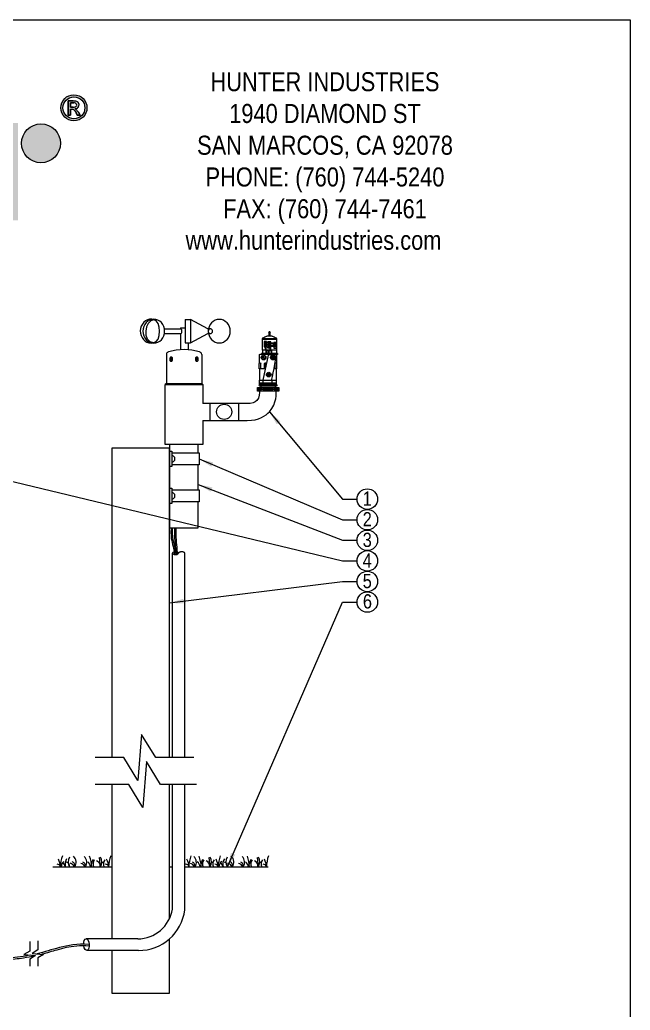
# Model space of a CAD drawing. Extents: x 0 to 216, y -4 to 280.
# Drawn here: x 114.1 to 216, y 114.7 to 280 of the extents above; entities that cross this region are included whole.
import ezdxf

# ---------------------------------------------------------------- set-up
doc = ezdxf.new("R2010")
doc.units = 0
doc.header["$LTSCALE"] = 10
doc.header["$MEASUREMENT"] = 0
doc.layers.get('0').update_dxf_attribs({"linetype": 'CONTINUOUS'})
for name, color, linetype in [('901-LOGO$0$CADdetails-2-FINELIGHT', 2, 'CONTINUOUS'), ('901-LOGO$0$CADdetails-7-FRAME', 7, 'CONTINUOUS'), ('CADdetails-1-FINE', 1, 'CONTINUOUS'), ('CADdetails-11-VERYFINE', 11, 'CONTINUOUS'), ('CADdetails-7-VERYFINE', 7, 'CONTINUOUS'), ('CADdetails-9-EXTRAFINE', 9, 'CONTINUOUS')]:
    doc.layers.add(name, color=color, linetype=linetype)
doc.styles.add('901-LOGO$0$CADdetails-SUBHEADING', font='ARIALN.TTF', dxfattribs={"height": 3.18})
doc.styles.add('CADdetails-DIMENSIONS', font='ARIALN.TTF', dxfattribs={"height": 2.38})
doc.dimstyles.new('CADdetails-LEADER', dxfattribs={"dimtxt": 2.38, "dimasz": 2.38, "dimexe": 0.5, "dimexo": 1.5, "dimgap": 1, "dimtad": 0, "dimzin": 0, "dimdsep": 46, "dimtxsty": 'CADdetails-DIMENSIONS', "dimcen": 1, "dimclrd": 256, "dimclre": 256, "dimclrt": 256, "dimadec": 0, "dimazin": 0, "dimtfac": 1, "dimtdec": 4, "dimtofl": 0, "dimtmove": 0, "dimatfit": 3, "dimfxl": 1, "dimtolj": 1, "dimtzin": 0, "dimarcsym": 0})

# ---------------------------------------------------------------- blocks, each defined once
blk = doc.blocks.new('901-LOGO')
at = {"layer": '901-LOGO$0$CADdetails-2-FINELIGHT'}
h = blk.add_hatch(color=256, dxfattribs=at)
h.set_gradient(color2=(0, 0, 0), tint=1)
h.paths.add_polyline_path([(34.56, 257.69), (36.49, 257.69), (36.49, 246.55), (45.29, 246.55), (45.29, 269.23), (36.49, 269.23), (36.49, 259.98), (34.56, 259.98), (34.56, 269.23), (25.76, 269.23), (25.76, 246.55), (34.56, 246.55)])
h.paths.add_polyline_path([(46.81, 251.11, 0.398056), (51.73, 246.55), (53.92, 246.55), (53.92, 262.8), (46.81, 262.8)])
h.paths.add_polyline_path([(55.41, 246.55), (57.69, 246.55, 0.392487), (62.51, 251.11), (62.51, 262.8), (55.41, 262.8)])
h.paths.add_polyline_path([(63.86, 246.55), (71, 246.55), (71, 262.8), (63.86, 262.8)])
h.paths.add_polyline_path([(79.62, 257.8, 0.414214), (74.62, 262.8), (72.45, 262.8), (72.45, 246.55), (79.62, 246.55)])
h.paths.add_polyline_path([(88.06, 260.9), (90.88, 260.9), (90.88, 262.61), (88.06, 262.61), (88.06, 269.23), (78.77, 260.9), (81.24, 260.9), (81.24, 246.55), (88.06, 246.55)])
h.paths.add_polyline_path([(97.03, 263.02, 0.940231), (96.95, 246.37, 0.221594), (105.64, 249.75), (105.64, 251.77, -0.219532), (97.03, 248.39)])
h.paths.add_polyline_path([(98.17, 254.59), (105.69, 254.59, 0.458882), (98.17, 263.02)])
h.paths.add_polyline_path([(113.76, 262.8), (106.69, 262.8), (106.69, 246.55), (113.76, 246.55)])
h.paths.add_polyline_path([(114.36, 259.39, 1), (120.87, 259.39, 1)])
h = blk.add_hatch(color=256, dxfattribs=at)
h.paths.add_polyline_path([(125.31, 265.31, 1), (120.94, 265.31, 1)])
h.paths.add_polyline_path([(124.95, 265.31, 1), (121.3, 265.31, 1)], flags=16)
edge = h.paths.add_edge_path(flags=0)
edge.add_line((124.14, 264.1), (123.68, 264.1))
edge.add_line((123.68, 264.1), (123.47, 264.47))
edge.add_spline(control_points=[(123.47, 264.47), (123.41, 264.58), (123.29, 264.77), (123.1, 265.05), (122.81, 265.11), (122.63, 265.1), (122.55, 265.1)], knot_values=[0, 0, 0, 0, 0.380634, 0.680837, 0.965109, 1.216322, 1.216322, 1.216322, 1.216322], degree=3, periodic=0)
edge.add_line((122.55, 265.1), (122.55, 264.1))
edge.add_line((122.55, 264.1), (122.17, 264.1))
edge.add_line((122.17, 264.1), (122.17, 266.45))
edge.add_line((122.17, 266.45), (122.98, 266.45))
edge.add_spline(control_points=[(122.98, 266.45), (123.1, 266.45), (123.3, 266.44), (123.59, 266.4), (123.78, 266.28), (123.91, 266.1), (123.98, 265.96), (123.98, 265.74), (123.94, 265.55), (123.79, 265.33), (123.58, 265.19), (123.39, 265.16), (123.31, 265.15)], knot_values=[0, 0, 0, 0, 0.352256, 0.601671, 0.892482, 0.974691, 1.274853, 1.339451, 1.634247, 1.835716, 2.120531, 2.378482, 2.378482, 2.378482, 2.378482], degree=3, periodic=0)
edge.add_spline(control_points=[(123.31, 265.15), (123.38, 265.11), (123.53, 265.04), (123.69, 264.81), (123.8, 264.65), (123.86, 264.56)], knot_values=[0, 0, 0, 0, 0.235339, 0.490115, 0.817184, 0.817184, 0.817184, 0.817184], degree=3, periodic=0)
edge.add_line((123.86, 264.56), (124.14, 264.1))
edge = h.paths.add_edge_path(flags=0)
edge.add_spline(control_points=[(123.09, 266.13), (123.19, 266.13), (123.34, 266.12), (123.53, 265.98), (123.62, 265.75), (123.51, 265.53), (123.28, 265.43), (123.12, 265.42), (123.01, 265.42)], knot_values=[0, 0, 0, 0, 0.269299, 0.469228, 0.666958, 0.953064, 1.081459, 1.421803, 1.421803, 1.421803, 1.421803], degree=3, periodic=0)
edge.add_line((123.01, 265.42), (122.55, 265.42))
edge.add_line((122.55, 265.42), (122.55, 266.13))
edge.add_line((122.55, 266.13), (122.98, 266.13))
edge.add_line((122.98, 266.13), (123.09, 266.13))
at = {"layer": '901-LOGO$0$CADdetails-2-FINELIGHT', "flags": 128}
for points in [[(122.98, 266.45), (122.17, 266.45), (122.98, 266.45)], [(122.17, 266.45), (122.17, 264.1), (122.17, 266.45)], [(122.55, 265.42), (122.55, 266.13), (122.55, 265.42), (122.55, 265.42)], [(122.55, 266.13), (122.98, 266.13), (122.55, 266.13)], [(123.01, 265.42), (122.55, 265.42), (123.01, 265.42)], [(122.55, 264.1), (122.55, 265.1), (122.55, 264.1)], [(122.98, 266.13), (123.09, 266.13), (122.98, 266.13)], [(124.14, 264.1), (123.86, 264.56), (124.14, 264.1)], [(122.17, 264.1), (122.55, 264.1), (122.17, 264.1)], [(123.47, 264.47), (123.68, 264.1), (123.47, 264.47)], [(123.68, 264.1), (124.14, 264.1), (123.68, 264.1)]]:
    blk.add_lwpolyline(points, dxfattribs=at)
at = {"layer": '901-LOGO$0$CADdetails-2-FINELIGHT'}
for centre, radius in [((123.12, 265.31), 2.18), ((123.12, 265.31), 1.83), ((117.62, 259.39), 3.25)]:
    blk.add_circle(centre, radius, dxfattribs=at)
for points in [[(123.31, 265.15), (123.56, 265.2), (123.8, 265.36), (123.91, 265.53), (123.98, 265.82), (123.98, 265.88), (123.87, 266.16), (123.82, 266.23), (123.58, 266.38), (123.33, 266.43), (122.98, 266.45)], [(122.55, 265.1), (122.8, 265.1), (123.07, 265.02), (123.27, 264.79), (123.47, 264.47)], [(123.01, 265.42), (123.35, 265.46), (123.46, 265.52), (123.58, 265.78), (123.52, 265.97), (123.36, 266.09), (123.09, 266.13)], [(123.86, 264.56), (123.68, 264.83), (123.51, 265.02), (123.31, 265.15)]]:
    blk.add_spline(points, degree=3, dxfattribs=at)
at = {"layer": '901-LOGO$0$CADdetails-7-FRAME'}
blk.add_lwpolyline([(0, 280), (216, 280), (216, 0), (0, 0)], close=True, dxfattribs=at)
at = {"layer": '901-LOGO$0$CADdetails-2-FINELIGHT', "style": '901-LOGO$0$CADdetails-SUBHEADING'}
blk.add_text('www.hunterindustries.com', height=3.18, dxfattribs=at).set_placement((141.77, 241.62))
at = {"layer": '901-LOGO$0$CADdetails-2-FINELIGHT', "insert": (165.04, 271.26), "char_height": 3.18, "width": 57.1297, "attachment_point": 2, "style": '901-LOGO$0$CADdetails-SUBHEADING'}
blk.add_mtext('HUNTER INDUSTRIES\\P1940 DIAMOND ST\\PSAN MARCOS, CA 92078\\PPHONE: (760) 744-5240\\PFAX: (760) 744-7461 ', dxfattribs=at)

msp = doc.modelspace()

# ---------------------------------------------------------------- linework, layer by layer
at = {"layer": 'CADdetails-1-FINE'}
for p, q in [((140.18, 224.88), (138.9, 224.58)), ((141.5, 224.98), (140.18, 224.88)), ((142.81, 224.88), (141.5, 224.98)), ((144.1, 224.58), (142.81, 224.88)), ((138.56, 224.22), (138.55, 224.11)), ((138.55, 224.11), (138.55, 219.28)), ((138.59, 224.31), (138.56, 224.22)), ((138.64, 224.4), (138.59, 224.31)), ((138.72, 224.48), (138.64, 224.4)), ((138.8, 224.54), (138.72, 224.48)), ((138.9, 224.58), (138.8, 224.54)), ((144.19, 224.54), (144.1, 224.58)), ((144.28, 224.48), (144.19, 224.54)), ((144.35, 224.4), (144.28, 224.48)), ((144.41, 224.31), (144.35, 224.4)), ((144.44, 224.22), (144.41, 224.31)), ((144.45, 224.11), (144.44, 224.22)), ((144.45, 224.11), (144.45, 219.28)), ((138.55, 219.28), (138.37, 219.12)), ((138.37, 219.12), (144.65, 219.12)), ((138.37, 209.09), (138.37, 219.12)), ((138.55, 219.28), (144.45, 219.28)), ((144.45, 219.28), (144.65, 219.12)), ((152.04, 215.93), (144.63, 215.93)), ((144.65, 213.12), (144.65, 209.09)), ((144.65, 213.12), (152.04, 213.12)), ((129.44, 208.49), (129.44, 156.85)), ((139.06, 208.49), (129.44, 208.49)), ((144.65, 209.09), (138.37, 209.09)), ((139.06, 156.85), (139.06, 208.49)), ((129.44, 152.36), (129.44, 126.6)), ((139.06, 129.94), (139.06, 152.36)), ((119.62, 138.61), (129.44, 138.61)), ((139.06, 138.61), (139.56, 138.61)), ((141.64, 138.61), (155.55, 138.61)), ((139.06, 117.53), (139.06, 126.6)), ((129.44, 124.66), (129.44, 117.53)), ((129.44, 117.53), (139.06, 117.53))]:
    msp.add_line(p, q, dxfattribs=at)
for points in [[(144.65, 219.12), (144.65, 219.12), (144.62, 215.93), (144.63, 215.93)], [(154.11, 218.02), (154.11, 217.9), (154.13, 216.92), (153.68, 216.44)], [(153.68, 216.44), (153.35, 216.1), (152.8, 215.93), (152.04, 215.93)], [(152.04, 213.12), (154.02, 213.12), (155.15, 213.91), (155.75, 214.57)]]:
    msp.add_open_spline(points, degree=3, dxfattribs=at)
msp.add_open_spline([(155.75, 214.57), (157.04, 215.97), (156.91, 217.81), (156.9, 218.01), (156.9, 218.01), (156.9, 218.02), (156.9, 218.02)], degree=3, knots=[0, 0, 0, 0, 1, 1, 1, 1.016701, 1.016701, 1.016701, 1.016701], dxfattribs=at)
at = {"layer": 'CADdetails-11-VERYFINE'}
for p, q in [((135.41, 229.93), (135.08, 229.76)), ((135.76, 230.02), (135.41, 229.93)), ((135.77, 229.89), (135.46, 229.7)), ((136.12, 230.04), (135.76, 230.02)), ((136.11, 230), (135.77, 229.89)), ((136.46, 230.04), (136.11, 230)), ((136.12, 230.04), (136.44, 230.04)), ((136.81, 230), (136.46, 230.04)), ((137.15, 229.89), (136.81, 230)), ((137.46, 229.7), (137.15, 229.89)), ((141.67, 230), (142.58, 230)), ((141.67, 230), (141.67, 226.06)), ((145.48, 228.4), (142.58, 230)), ((142.58, 230), (142.58, 226.06)), ((146.68, 229.84), (146.36, 229.66)), ((147.02, 229.95), (146.68, 229.84)), ((147.38, 229.99), (147.02, 229.95)), ((147.74, 229.95), (147.38, 229.99)), ((148.08, 229.84), (147.74, 229.95)), ((148.4, 229.66), (148.08, 229.84)), ((134.25, 228.49), (134.2, 228.09)), ((134.37, 228.87), (134.25, 228.49)), ((134.55, 229.22), (134.37, 228.87)), ((134.79, 229.52), (134.55, 229.22)), ((134.69, 228.42), (134.65, 228.03)), ((134.79, 228.8), (134.69, 228.42)), ((135.08, 229.76), (134.79, 229.52)), ((134.96, 229.15), (134.79, 228.8)), ((135.18, 229.45), (134.96, 229.15)), ((135.46, 229.7), (135.18, 229.45)), ((137.74, 229.45), (137.46, 229.7)), ((137.96, 229.15), (137.74, 229.45)), ((138.13, 228.8), (137.96, 229.15)), ((138.23, 228.42), (138.13, 228.8)), ((138.23, 228.42), (141, 228.42)), ((138.27, 228.03), (138.23, 228.42)), ((141.06, 228.33), (141, 228.42)), ((141.11, 228.24), (141.06, 228.33)), ((141.14, 228.13), (141.11, 228.24)), ((141.15, 228.03), (141.14, 228.13)), ((145.58, 228.41), (145.55, 228.03)), ((145.69, 228.78), (145.58, 228.41)), ((145.86, 229.12), (145.69, 228.78)), ((146.09, 229.41), (145.86, 229.12)), ((146.36, 229.66), (146.09, 229.41)), ((148.68, 229.41), (148.4, 229.66)), ((148.91, 229.12), (148.68, 229.41)), ((149.08, 228.78), (148.91, 229.12)), ((149.18, 228.41), (149.08, 228.78)), ((149.22, 228.03), (149.18, 228.41)), ((134.2, 228.09), (134.23, 227.69)), ((134.23, 227.69), (134.32, 227.3)), ((134.32, 227.3), (134.49, 226.95)), ((134.49, 226.95), (134.71, 226.63)), ((134.65, 228.03), (134.69, 227.64)), ((134.69, 227.64), (134.79, 227.26)), ((134.71, 226.63), (134.99, 226.37)), ((134.79, 227.26), (134.96, 226.92)), ((134.96, 226.92), (135.18, 226.61)), ((135.18, 226.61), (135.46, 226.36)), ((137.46, 226.36), (137.74, 226.61)), ((137.74, 226.61), (137.96, 226.92)), ((137.96, 226.92), (138.13, 227.26)), ((138.13, 227.26), (138.23, 227.64)), ((138.23, 227.64), (138.27, 228.03)), ((138.23, 227.63), (141.02, 227.63)), ((141.02, 227.63), (141.07, 227.72)), ((141.07, 227.72), (141.12, 227.82)), ((141.12, 227.82), (141.14, 227.92)), ((141.14, 227.92), (141.15, 228.03)), ((142.58, 226.06), (145.48, 227.66)), ((145.55, 228.03), (145.58, 227.65)), ((145.58, 227.65), (145.69, 227.28)), ((145.69, 227.28), (145.86, 226.94)), ((145.86, 226.94), (146.09, 226.64)), ((146.09, 226.64), (146.36, 226.4)), ((148.4, 226.4), (148.68, 226.64)), ((148.68, 226.64), (148.91, 226.94)), ((148.91, 226.94), (149.08, 227.28)), ((149.08, 227.28), (149.18, 227.65)), ((149.18, 227.65), (149.22, 228.03)), ((154.58, 224.85), (154.58, 226.75)), ((156.21, 227.19), (155.35, 227.19)), ((156.98, 224.85), (156.98, 226.75)), ((134.99, 226.37), (135.31, 226.18)), ((135.31, 226.18), (135.65, 226.06)), ((135.46, 226.36), (135.77, 226.17)), ((135.65, 226.06), (136.01, 226.02)), ((135.77, 226.17), (136.11, 226.06)), ((136.49, 226.02), (136.01, 226.02)), ((136.11, 226.06), (136.46, 226.02)), ((136.46, 226.02), (136.81, 226.06)), ((136.81, 226.06), (137.15, 226.17)), ((137.15, 226.17), (137.46, 226.36)), ((141.67, 226.06), (142.58, 226.06)), ((146.36, 226.4), (146.68, 226.22)), ((146.68, 226.22), (147.02, 226.11)), ((147.02, 226.11), (147.38, 226.07)), ((147.38, 226.07), (147.74, 226.11)), ((147.74, 226.11), (148.08, 226.22)), ((148.08, 226.22), (148.4, 226.4)), ((156.98, 224.85), (154.58, 224.85)), ((154.1, 222.71), (154.1, 224.05)), ((154.21, 224.17), (156.85, 224.17)), ((156.95, 224.05), (156.95, 222.72)), ((154.07, 221.76), (154.07, 222.66)), ((155.13, 221.76), (154.07, 221.76)), ((154.14, 219.84), (154.14, 221.76)), ((156.98, 221.75), (156.47, 221.75)), ((156.87, 221.75), (156.87, 219.84)), ((156.98, 221.75), (156.98, 222.66)), ((153.78, 218.02), (153.78, 218.64)), ((153.78, 218.64), (157.31, 218.64)), ((154.13, 219.84), (154.76, 219.84)), ((154.13, 219.33), (154.13, 219.84)), ((154.13, 219.14), (154.13, 219.33)), ((154.13, 219.33), (156.89, 219.33)), ((156.88, 219.33), (154.13, 219.33)), ((156.89, 219.14), (154.13, 219.14)), ((154.18, 219.14), (156.89, 219.14)), ((154.8, 218.84), (154.18, 218.84)), ((154.39, 218.64), (154.39, 218.84)), ((154.76, 219.84), (156.88, 219.84)), ((155.82, 218.84), (154.85, 218.84)), ((156.7, 218.84), (155.89, 218.84)), ((156.74, 218.84), (156.74, 218.64)), ((156.89, 218.84), (156.76, 218.84)), ((156.88, 219.84), (156.88, 219.33)), ((156.89, 219.33), (156.89, 219.14)), ((157.31, 218.64), (157.31, 218.02)), ((157.31, 218.02), (153.78, 218.02)), ((145.8, 215.93), (145.8, 213.12)), ((150.59, 215.93), (150.59, 213.12)), ((139.06, 209.09), (139.06, 195.21)), ((143.89, 207.7), (143.89, 209.09)), ((143.88, 201.53), (143.89, 205.71)), ((143.87, 195.21), (143.88, 199.54)), ((139.06, 195.21), (143.87, 195.21)), ((139.57, 156.85), (139.57, 191)), ((141.64, 156.85), (141.64, 190.99)), ((139.56, 131.57), (139.56, 152.36)), ((141.64, 131.44), (141.64, 152.36)), ((133.77, 126.6), (125.17, 126.6)), ((133.92, 124.66), (125.28, 124.66))]:
    msp.add_line(p, q, dxfattribs=at)
for points in [[(139.86, 191.17, 0.051168), (139.72, 191.13, 0.099003), (139.59, 191.05, 0.197093), (139.57, 190.97, 0.197093), (139.59, 190.9, 0.099003), (139.72, 190.82, 0.056412), (139.87, 190.77, 0.043094), (140.08, 190.76, 0.043094), (140.3, 190.77, 0.216711), (140.6, 190.97)], [(140.11, 191.19, 0.004444), (140.08, 191.19, 0.001405), (140.08, 191.19)], [(140.6, 190.97, 0.197093), (140.58, 191.05, 0.099003), (140.45, 191.13, 0.045226), (140.33, 191.17, 0.032841)], [(141.64, 190.98, 0.197093), (141.61, 191.05, 0.099003), (141.49, 191.14, 0.056412), (141.33, 191.18, 0.043094), (141.12, 191.2, 0.043094), (140.91, 191.18, 0.056412), (140.76, 191.13, 0.099003), (140.63, 191.05, 0.197093), (140.6, 190.97, 0.197093)]]:
    msp.add_lwpolyline(points, format="xyb", dxfattribs=at)
msp.add_circle((148.2, 214.56), 1.27, dxfattribs=at)
for centre, radius, end in [((133.77, 132.45), 5.85, 351.3883), ((133.92, 132.45), 7.79, 352.5387)]:
    msp.add_arc(centre, radius, 270, end, dxfattribs=at)
at = {"layer": 'CADdetails-11-VERYFINE', "extrusion": (0, 0, -1)}
for start_param, end_param in [(4.825544, 9.289355), (3.058999, 4.540436)]:
    msp.add_ellipse((125.21, 125.63), major_axis=(-0.072, 0.97), ratio=0.473724, start_param=start_param, end_param=end_param, dxfattribs=at)
at = {"layer": 'CADdetails-11-VERYFINE'}
for points in [[(154.58, 226.75), (154.58, 226.81), (154.61, 226.86), (154.66, 226.9)], [(154.66, 226.9), (154.87, 227.04), (155.1, 227.14), (155.35, 227.19)], [(156.21, 227.19), (156.46, 227.14), (156.69, 227.04), (156.9, 226.9)], [(156.9, 226.9), (156.95, 226.86), (156.98, 226.81), (156.98, 226.75)], [(154.1, 224.05), (154.1, 224.11), (154.15, 224.17), (154.21, 224.17)], [(156.85, 224.17), (156.9, 224.16), (156.95, 224.11), (156.95, 224.05)], [(154.07, 222.66), (154.08, 222.68), (154.09, 222.7), (154.1, 222.71)], [(154.07, 218.99), (154.07, 219.08), (154.1, 219.14), (154.18, 219.14)], [(154.18, 218.84), (154.1, 218.84), (154.07, 218.91), (154.07, 218.99)], [(156.89, 219.14), (156.97, 219.14), (157, 219.08), (157, 218.99)], [(157, 218.99), (157, 218.91), (156.97, 218.84), (156.89, 218.84)]]:
    msp.add_open_spline(points, degree=3, dxfattribs=at)
at = {"layer": 'CADdetails-7-VERYFINE'}
for centre in [(172.11, 200), (172.11, 196.56), (172.11, 193.12), (172.11, 189.69), (172.11, 186.25), (172.11, 182.81)]:
    msp.add_circle(centre, 1.71, dxfattribs=at)
at = {"layer": 'CADdetails-9-EXTRAFINE'}
for p, q in [((140.9, 228.58), (140.9, 228.42)), ((140.9, 228.58), (141.67, 228.58)), ((145.45, 228.42), (145.58, 228.42)), ((145.53, 228.37), (145.48, 228.4)), ((145.57, 228.33), (145.53, 228.37)), ((145.58, 228.16), (145.56, 228.09)), ((145.61, 228.23), (145.58, 228.16)), ((145.65, 228.29), (145.61, 228.23)), ((145.71, 228.34), (145.65, 228.29)), ((145.77, 228.38), (145.71, 228.34)), ((145.83, 228.4), (145.77, 228.38)), ((145.9, 228.41), (145.83, 228.4)), ((145.97, 228.4), (145.9, 228.41)), ((146.04, 228.38), (145.97, 228.4)), ((146.1, 228.34), (146.04, 228.38)), ((146.15, 228.29), (146.1, 228.34)), ((146.2, 228.23), (146.15, 228.29)), ((146.23, 228.16), (146.2, 228.23)), ((146.25, 228.09), (146.23, 228.16)), ((140.9, 227.63), (140.9, 224.97)), ((145.43, 227.63), (145.59, 227.63)), ((145.48, 227.66), (145.53, 227.69)), ((145.53, 227.69), (145.57, 227.73)), ((145.56, 228.09), (145.55, 228.02)), ((145.56, 227.93), (145.58, 227.86)), ((145.58, 227.86), (145.61, 227.79)), ((145.61, 227.79), (145.65, 227.74)), ((145.65, 227.74), (145.71, 227.69)), ((145.71, 227.69), (145.77, 227.65)), ((145.77, 227.65), (145.83, 227.63)), ((145.83, 227.63), (145.9, 227.62)), ((145.9, 227.62), (145.97, 227.63)), ((145.97, 227.63), (146.04, 227.65)), ((146.04, 227.65), (146.1, 227.69)), ((146.1, 227.69), (146.15, 227.74)), ((146.15, 227.74), (146.2, 227.79)), ((146.2, 227.79), (146.23, 227.86)), ((146.23, 227.86), (146.25, 227.94)), ((146.26, 228.01), (146.25, 228.09)), ((146.25, 227.94), (146.26, 228.01)), ((156.98, 226.76), (154.58, 226.76)), ((156.98, 226.63), (154.58, 226.63)), ((155.68, 227.88), (155.68, 227.19)), ((155.88, 227.19), (155.88, 227.88)), ((142.19, 226.06), (142.19, 224.96)), ((154.63, 224.85), (154.63, 224.32)), ((154.89, 226.28), (154.89, 225.78)), ((155.27, 226.28), (154.89, 226.28)), ((154.89, 225.91), (154.89, 225.41)), ((155.27, 225.91), (154.89, 225.91)), ((154.89, 225.41), (155.27, 225.41)), ((154.92, 226.16), (154.92, 226.14)), ((154.92, 226.14), (154.96, 226.14)), ((154.92, 225.79), (154.92, 225.77)), ((154.92, 225.77), (154.96, 225.77)), ((154.96, 226.14), (154.96, 226.01)), ((154.96, 226.01), (154.99, 226.01)), ((154.96, 225.77), (154.96, 225.63)), ((154.96, 225.63), (154.99, 225.63)), ((154.99, 226.2), (154.97, 226.2)), ((154.99, 225.83), (154.97, 225.83)), ((154.99, 226.01), (154.99, 226.2)), ((154.99, 225.63), (154.99, 225.83)), ((155.11, 226.21), (155.04, 226)), ((155.04, 226), (155.06, 226)), ((155.11, 225.84), (155.04, 225.63)), ((155.04, 225.63), (155.06, 225.63)), ((155.06, 226), (155.13, 226.21)), ((155.06, 225.63), (155.13, 225.84)), ((155.06, 225.52), (155.06, 225.02)), ((155.21, 225.52), (155.06, 225.52)), ((155.06, 225.02), (155.21, 225.02)), ((155.08, 225.4), (155.08, 225.38)), ((155.08, 225.38), (155.13, 225.38)), ((155.13, 226.21), (155.11, 226.21)), ((155.13, 225.84), (155.11, 225.84)), ((155.13, 225.76), (155.16, 225.76)), ((155.13, 225.63), (155.26, 225.63)), ((155.13, 225.38), (155.13, 225.24)), ((155.13, 225.24), (155.15, 225.24)), ((155.15, 225.43), (155.14, 225.43)), ((155.15, 225.24), (155.15, 225.43)), ((155.26, 225.66), (155.16, 225.66)), ((155.2, 225.72), (155.17, 225.71)), ((155.18, 224.85), (155.18, 224.32)), ((155.19, 225.69), (155.21, 225.7)), ((155.21, 225.02), (155.21, 225.52)), ((155.25, 224.85), (155.25, 224.32)), ((155.26, 225.63), (155.26, 225.66)), ((155.27, 225.78), (155.27, 226.28)), ((155.27, 225.41), (155.27, 225.91)), ((155.98, 226.23), (155.48, 226.23)), ((155.48, 226.07), (155.79, 226.07)), ((155.79, 225.85), (155.48, 225.85)), ((155.48, 225.69), (155.79, 225.69)), ((155.79, 225.42), (155.48, 225.42)), ((155.48, 225.26), (155.79, 225.26)), ((155.82, 226.03), (155.82, 225.89)), ((155.82, 225.65), (155.82, 225.46)), ((155.82, 225.22), (155.82, 224.85)), ((155.98, 226.11), (155.98, 226.23)), ((155.98, 225.68), (155.98, 225.87)), ((155.98, 224.85), (155.98, 225.44)), ((156.02, 226.07), (156.34, 226.07)), ((156.34, 225.91), (156.02, 225.91)), ((156.02, 225.64), (156.34, 225.64)), ((156.34, 225.48), (156.02, 225.48)), ((156.06, 224.85), (156.06, 224.32)), ((156.13, 224.85), (156.13, 224.32)), ((156.5, 226.14), (156.5, 225.64)), ((156.88, 226.14), (156.5, 226.14)), ((156.5, 225.7), (156.5, 225.19)), ((156.88, 225.7), (156.5, 225.7)), ((156.5, 225.64), (156.88, 225.64)), ((156.5, 225.48), (156.53, 225.48)), ((156.5, 225.19), (156.88, 225.19)), ((156.53, 225.55), (156.51, 225.55)), ((156.52, 226), (156.52, 226.02)), ((156.57, 226), (156.52, 226)), ((156.56, 225.51), (156.56, 225.53)), ((156.57, 225.87), (156.57, 226)), ((156.59, 225.87), (156.57, 225.87)), ((156.58, 226.06), (156.59, 226.06)), ((156.59, 226.06), (156.59, 225.87)), ((156.61, 225.52), (156.61, 225.52)), ((156.71, 226.07), (156.64, 225.86)), ((156.64, 225.86), (156.66, 225.86)), ((156.71, 225.62), (156.64, 225.41)), ((156.64, 225.41), (156.66, 225.41)), ((156.66, 225.86), (156.73, 226.07)), ((156.66, 225.41), (156.73, 225.62)), ((156.73, 226.07), (156.71, 226.07)), ((156.73, 225.62), (156.71, 225.62)), ((156.82, 226.06), (156.73, 225.94)), ((156.73, 225.94), (156.73, 225.91)), ((156.73, 225.91), (156.82, 225.91)), ((156.73, 225.49), (156.82, 225.61)), ((156.73, 225.47), (156.73, 225.49)), ((156.82, 225.47), (156.73, 225.47)), ((156.76, 225.93), (156.82, 226.02)), ((156.82, 225.93), (156.76, 225.93)), ((156.82, 225.58), (156.76, 225.49)), ((156.76, 225.49), (156.82, 225.49)), ((156.84, 226.06), (156.82, 226.06)), ((156.82, 226.02), (156.82, 225.93)), ((156.82, 226.02), (156.82, 226.02)), ((156.82, 225.91), (156.82, 225.87)), ((156.82, 225.87), (156.84, 225.87)), ((156.82, 225.61), (156.84, 225.61)), ((156.82, 225.58), (156.82, 225.58)), ((156.82, 225.49), (156.82, 225.58)), ((156.82, 225.42), (156.82, 225.47)), ((156.84, 225.42), (156.82, 225.42)), ((156.84, 225.93), (156.84, 226.06)), ((156.87, 225.93), (156.84, 225.93)), ((156.84, 225.91), (156.87, 225.91)), ((156.84, 225.87), (156.84, 225.91)), ((156.84, 225.61), (156.84, 225.49)), ((156.84, 225.49), (156.87, 225.49)), ((156.87, 225.47), (156.84, 225.47)), ((156.84, 225.47), (156.84, 225.42)), ((156.87, 225.91), (156.87, 225.93)), ((156.87, 225.49), (156.87, 225.47)), ((156.88, 225.64), (156.88, 226.14)), ((156.88, 225.19), (156.88, 225.7)), ((156.93, 224.85), (156.93, 224.32)), ((139.12, 223.43), (139.11, 223.37)), ((139.11, 223.37), (139.12, 223.3)), ((139.13, 223.49), (139.12, 223.43)), ((139.12, 223.3), (139.13, 223.24)), ((139.13, 223.49), (139.45, 223.17)), ((139.14, 223.49), (139.13, 223.49)), ((139.13, 223.24), (139.14, 223.19)), ((139.15, 223.52), (139.14, 223.49)), ((139.14, 223.49), (139.46, 223.17)), ((139.14, 223.19), (139.16, 223.14)), ((139.17, 223.6), (139.15, 223.56)), ((139.15, 223.56), (139.47, 223.23)), ((139.16, 223.55), (139.15, 223.52)), ((139.19, 223.64), (139.17, 223.6)), ((139.22, 223.68), (139.19, 223.64)), ((139.25, 223.7), (139.22, 223.68)), ((139.29, 223.71), (139.25, 223.7)), ((139.32, 223.7), (139.29, 223.71)), ((139.41, 223.71), (139.3, 223.71)), ((139.35, 223.69), (139.32, 223.7)), ((139.38, 223.67), (139.35, 223.69)), ((139.41, 223.63), (139.38, 223.67)), ((139.45, 223.7), (139.41, 223.71)), ((139.43, 223.59), (139.41, 223.63)), ((139.45, 223.54), (139.43, 223.59)), ((139.48, 223.68), (139.45, 223.7)), ((139.47, 223.48), (139.45, 223.54)), ((139.46, 223.17), (139.47, 223.2)), ((139.48, 223.42), (139.47, 223.48)), ((139.47, 223.23), (139.48, 223.29)), ((139.47, 223.23), (139.48, 223.23)), ((139.47, 223.2), (139.48, 223.23)), ((139.51, 223.65), (139.48, 223.68)), ((139.48, 223.36), (139.48, 223.42)), ((139.48, 223.29), (139.48, 223.36)), ((139.54, 223.61), (139.51, 223.65)), ((139.56, 223.56), (139.54, 223.61)), ((139.54, 223.12), (139.57, 223.17)), ((139.58, 223.5), (139.56, 223.56)), ((139.57, 223.17), (139.58, 223.23)), ((139.59, 223.43), (139.58, 223.5)), ((139.58, 223.23), (139.59, 223.3)), ((139.6, 223.37), (139.59, 223.43)), ((139.59, 223.3), (139.6, 223.37)), ((143.41, 223.5), (143.4, 223.43)), ((143.4, 223.43), (143.4, 223.37)), ((143.4, 223.37), (143.4, 223.3)), ((143.4, 223.3), (143.41, 223.23)), ((143.43, 223.56), (143.41, 223.5)), ((143.41, 223.23), (143.43, 223.17)), ((143.45, 223.61), (143.43, 223.56)), ((143.43, 223.17), (143.45, 223.12)), ((143.48, 223.65), (143.45, 223.61)), ((143.51, 223.68), (143.48, 223.65)), ((143.55, 223.7), (143.51, 223.68)), ((143.53, 223.48), (143.52, 223.42)), ((143.52, 223.42), (143.52, 223.36)), ((143.52, 223.36), (143.52, 223.3)), ((143.52, 223.3), (143.53, 223.24)), ((143.53, 223.24), (143.52, 223.24)), ((143.52, 223.24), (143.52, 223.2)), ((143.52, 223.2), (143.53, 223.17)), ((143.85, 223.56), (143.53, 223.24)), ((143.54, 223.54), (143.53, 223.48)), ((143.85, 223.49), (143.53, 223.17)), ((143.56, 223.59), (143.54, 223.54)), ((143.58, 223.71), (143.55, 223.7)), ((143.87, 223.49), (143.55, 223.17)), ((143.59, 223.63), (143.56, 223.59)), ((143.58, 223.71), (143.7, 223.71)), ((143.61, 223.67), (143.59, 223.63)), ((143.64, 223.69), (143.61, 223.67)), ((143.68, 223.7), (143.64, 223.69)), ((143.71, 223.71), (143.68, 223.7)), ((143.74, 223.7), (143.71, 223.71)), ((143.77, 223.68), (143.74, 223.7)), ((143.8, 223.65), (143.77, 223.68)), ((143.83, 223.61), (143.8, 223.65)), ((143.85, 223.56), (143.83, 223.61)), ((143.85, 223.52), (143.84, 223.55)), ((143.84, 223.14), (143.86, 223.19)), ((143.85, 223.49), (143.85, 223.52)), ((143.85, 223.49), (143.87, 223.49)), ((143.86, 223.19), (143.87, 223.24)), ((143.88, 223.43), (143.87, 223.49)), ((143.87, 223.24), (143.88, 223.3)), ((143.88, 223.37), (143.88, 223.43)), ((143.88, 223.3), (143.88, 223.37)), ((154.46, 224.32), (154.46, 224.17)), ((157.1, 224.32), (154.46, 224.32)), ((154.98, 223.4), (154.56, 223.81)), ((155.02, 223.44), (154.61, 223.85)), ((154.73, 219.84), (155.6, 224.04)), ((155.58, 224.79), (155.25, 224.79)), ((155.58, 224.32), (155.58, 224.79)), ((155.72, 224.79), (156.06, 224.79)), ((155.72, 224.32), (155.72, 224.79)), ((156.64, 223.65), (156.06, 223.65)), ((156.64, 223.59), (156.06, 223.59)), ((157.1, 224.15), (156.89, 224.15)), ((157.1, 224.32), (157.1, 224.15)), ((139.16, 223.14), (139.18, 223.09)), ((139.18, 223.09), (139.21, 223.06)), ((139.21, 223.06), (139.24, 223.03)), ((139.24, 223.03), (139.27, 223.02)), ((139.27, 223.02), (139.31, 223.02)), ((139.42, 223.02), (139.29, 223.02)), ((139.31, 223.02), (139.34, 223.03)), ((139.32, 223.02), (139.32, 223.02)), ((139.32, 223.02), (139.32, 223.02)), ((139.34, 223.03), (139.37, 223.05)), ((139.37, 223.05), (139.4, 223.08)), ((139.4, 223.08), (139.43, 223.12)), ((139.42, 223.02), (139.45, 223.02)), ((139.43, 223.12), (139.45, 223.17)), ((139.45, 223.17), (139.46, 223.17)), ((139.45, 223.02), (139.49, 223.04)), ((139.49, 223.04), (139.52, 223.08)), ((139.52, 223.08), (139.54, 223.12)), ((143.45, 223.12), (143.48, 223.08)), ((143.48, 223.08), (143.51, 223.05)), ((143.51, 223.05), (143.54, 223.03)), ((143.55, 223.17), (143.53, 223.17)), ((143.54, 223.03), (143.58, 223.02)), ((143.55, 223.17), (143.57, 223.12)), ((143.57, 223.12), (143.6, 223.08)), ((143.58, 223.02), (143.7, 223.02)), ((143.6, 223.08), (143.62, 223.05)), ((143.62, 223.05), (143.66, 223.03)), ((143.66, 223.03), (143.69, 223.02)), ((143.68, 223.02), (143.68, 223.02)), ((143.68, 223.02), (143.68, 223.02)), ((143.69, 223.02), (143.72, 223.02)), ((143.72, 223.02), (143.75, 223.03)), ((143.75, 223.03), (143.78, 223.06)), ((143.78, 223.06), (143.81, 223.09)), ((143.81, 223.09), (143.84, 223.14)), ((154.31, 221.76), (154.31, 222.66)), ((154.93, 221.76), (154.93, 222.66)), ((155.17, 221.93), (155.17, 222.66)), ((156.74, 221.75), (156.74, 222.66)), ((155.41, 220.95), (155.59, 220.77)), ((155.59, 220.77), (155.41, 220.59)), ((155.64, 220.82), (155.46, 221)), ((155.46, 220.54), (155.64, 220.72)), ((155.82, 221), (155.64, 220.82)), ((155.64, 220.72), (155.83, 220.54)), ((155.69, 220.77), (155.87, 220.95)), ((155.87, 220.59), (155.69, 220.77)), ((153.78, 218.46), (154.37, 218.46)), ((153.78, 218.22), (154.37, 218.22)), ((154.24, 219.14), (154.24, 218.91)), ((155.61, 218.46), (154.72, 218.46)), ((155.61, 218.22), (154.72, 218.22)), ((154.73, 219.33), (154.73, 219.84)), ((154.74, 218.9), (154.74, 219.14)), ((154.92, 219.14), (154.92, 218.9)), ((155.34, 218.46), (156.23, 218.46)), ((155.34, 218.22), (156.23, 218.22)), ((155.77, 218.9), (155.77, 219.14)), ((155.94, 219.14), (155.94, 218.9)), ((156.23, 219.33), (156.23, 219.84)), ((157.31, 218.46), (156.59, 218.46)), ((157.31, 218.22), (156.59, 218.22)), ((156.64, 218.9), (156.64, 219.14)), ((156.82, 219.14), (156.82, 218.9)), ((139.06, 207.98), (139.44, 207.98)), ((139.44, 207.98), (139.44, 205.42)), ((139.44, 207.7), (144.02, 207.7)), ((139.96, 206.49), (139.96, 206.92)), ((144.02, 207.7), (144.02, 205.71)), ((139.44, 205.42), (139.06, 205.42)), ((144.02, 205.71), (139.44, 205.71)), ((139.06, 201.82), (139.44, 201.82)), ((139.44, 201.82), (139.44, 199.26)), ((139.44, 201.53), (144.02, 201.53)), ((139.96, 200.32), (139.96, 200.76)), ((144.02, 201.53), (144.02, 199.54)), ((139.44, 199.26), (139.06, 199.26)), ((144.02, 199.54), (139.44, 199.54)), ((127.34, 140.18), (127.52, 138.61)), ((145.63, 140.18), (145.82, 138.61)), ((153.69, 140.18), (153.87, 138.61))]:
    msp.add_line(p, q, dxfattribs=at)
for points in [[(143.14, 156.85), (136.77, 156.85), (134.43, 160.69), (133.79, 153.02), (131.45, 156.85), (126.68, 156.85)], [(143.57, 152.36), (137.59, 152.36), (135.25, 156.2), (134.61, 148.53), (132.27, 152.36), (126.68, 152.36)], [(115.74, 126.14), (115.74, 124.55), (114.78, 123.97), (116.7, 123.81), (115.74, 123.22), (115.74, 122.03)], [(117.07, 126.25), (117.07, 124.76), (116.12, 124.17), (118.03, 124.01), (117.07, 123.43), (117.07, 122.03)]]:
    msp.add_lwpolyline(points, dxfattribs=at)
for centre, radius, start, end in [((120.35, 138.48), 0.573, 13.5128, 95.4952), ((117.31, 138.28), 3.59, 5.2622, 26.4537), ((126.64, 138.44), 5.8, 159.5931, 178.2766), ((122.11, 138.58), 1.12, 125.4688, 178.165), ((120.27, 138.38), 1.39, 9.6126, 47.531), ((123.54, 139.01), 1.91, 149.6093, 192.0066), ((121.69, 138.75), 0.686, 348.1988, 73.0507), ((123.65, 139.46), 1.51, 148.6806, 214.0788), ((122.3, 138.38), 0.867, 15.918, 77.8103), ((122.67, 138.9), 0.571, 330.0813, 73.4381), ((122.13, 139.39), 1.35, 324.6465, 47.1853), ((124.09, 138.34), 0.867, 18.5729, 77.8103), ((124.46, 138.86), 0.571, 334.4371, 73.4381), ((123.92, 139.36), 1.35, 326.6204, 47.1853), ((124.77, 138.54), 1.12, 3.6376, 54.5312), ((120.29, 138.4), 5.8, 2.0879, 20.4069), ((129.52, 138.25), 3.59, 153.5463, 174.1404), ((127.48, 139.07), 1.18, 144.0484, 202.9152), ((126.56, 138.75), 0.948, 351.8174, 67.9398), ((126.28, 139.45), 1.51, 326.1392, 31.3194), ((128.24, 138.75), 0.686, 106.9493, 191.4031), ((129.21, 139.11), 1.18, 144.0484, 204.9552), ((128.41, 138.48), 0.573, 13.5128, 95.4952), ((125.37, 138.28), 3.59, 5.2622, 26.4537), ((134.7, 138.44), 5.8, 159.5931, 178.2766), ((141.81, 138.48), 0.573, 13.5128, 95.4952), ((138.77, 138.28), 3.59, 5.2622, 26.4537), ((148.09, 138.44), 5.8, 159.5931, 178.2766), ((142.38, 138.34), 0.867, 18.5729, 77.8103), ((142.75, 138.86), 0.571, 334.4371, 73.4381), ((142.21, 139.36), 1.35, 326.6204, 47.1853), ((143.06, 138.54), 1.12, 3.6376, 54.5312), ((138.59, 138.4), 5.8, 2.0879, 20.4069), ((147.81, 138.25), 3.59, 153.5463, 174.1404), ((145.77, 139.07), 1.18, 144.0484, 202.9152), ((144.85, 138.75), 0.948, 351.8174, 67.9398), ((144.57, 139.45), 1.51, 326.1392, 31.3194), ((146.53, 138.75), 0.686, 106.9493, 191.4031), ((147.5, 139.11), 1.18, 144.0484, 204.9552), ((146.7, 138.48), 0.573, 13.5128, 95.4952), ((143.66, 138.28), 3.59, 5.2622, 26.4537), ((152.99, 138.44), 5.8, 159.5931, 178.2766), ((148.46, 138.58), 1.12, 125.4688, 178.165), ((146.62, 138.38), 1.39, 9.6126, 47.531), ((149.89, 139.01), 1.91, 149.6093, 192.0066), ((148.04, 138.75), 0.686, 348.1988, 73.0507), ((150, 139.46), 1.51, 148.6806, 214.0788), ((148.65, 138.38), 0.867, 15.918, 77.8103), ((149.02, 138.9), 0.571, 330.0813, 73.4381), ((148.48, 139.39), 1.35, 324.6465, 47.1853), ((150.44, 138.34), 0.867, 18.5729, 77.8103), ((150.81, 138.86), 0.571, 334.4371, 73.4381), ((150.27, 139.36), 1.35, 326.6204, 47.1853), ((151.12, 138.54), 1.12, 3.6376, 54.5312), ((146.64, 138.4), 5.8, 2.0879, 20.4069), ((155.87, 138.25), 3.59, 153.5463, 174.1404), ((153.83, 139.07), 1.18, 144.0484, 202.9152), ((152.91, 138.75), 0.948, 351.8174, 67.9398), ((152.63, 139.45), 1.51, 326.1392, 31.3194), ((154.59, 138.75), 0.686, 106.9493, 191.4031), ((155.56, 139.11), 1.18, 144.0484, 204.9552), ((154.76, 138.48), 0.573, 13.5128, 95.4952), ((151.72, 138.28), 3.59, 5.2622, 26.4537), ((161.05, 138.44), 5.8, 159.5931, 178.2766)]:
    msp.add_arc(centre, radius, start, end, dxfattribs=at)
for points in [[(136.46, 229.93), (134.95, 229.9), (134.35, 226.17), (136.46, 226.14)], [(136.46, 226.14), (137.73, 226.12), (137.72, 229.91), (136.46, 229.93)], [(155.68, 227.88), (155.68, 227.94), (155.72, 227.99), (155.78, 227.99)], [(155.78, 227.99), (155.84, 227.99), (155.88, 227.94), (155.88, 227.88)], [(154.97, 226.2), (154.96, 226.17), (154.95, 226.17), (154.92, 226.16)], [(154.97, 225.83), (154.96, 225.8), (154.95, 225.79), (154.92, 225.79)], [(155.14, 225.43), (155.13, 225.4), (155.11, 225.4), (155.08, 225.4)], [(155.16, 226.11), (155.14, 226.1), (155.13, 226.09), (155.13, 226.06)], [(155.13, 226.06), (155.13, 226.05), (155.13, 226.03), (155.15, 226.02)], [(155.2, 225.83), (155.18, 225.83), (155.13, 225.82), (155.13, 225.76)], [(155.17, 225.71), (155.15, 225.69), (155.13, 225.67), (155.13, 225.63)], [(155.2, 226.2), (155.15, 226.2), (155.14, 226.17), (155.14, 226.15)], [(155.14, 226.15), (155.14, 226.13), (155.15, 226.12), (155.16, 226.11)], [(155.15, 226.02), (155.17, 226), (155.19, 226), (155.2, 226)], [(155.16, 226.15), (155.16, 226.16), (155.17, 226.18), (155.2, 226.18)], [(155.2, 226.12), (155.18, 226.12), (155.16, 226.13), (155.16, 226.15)], [(155.16, 226.06), (155.16, 226.08), (155.17, 226.1), (155.2, 226.1)], [(155.2, 226.02), (155.17, 226.02), (155.16, 226.05), (155.16, 226.06)], [(155.16, 225.76), (155.16, 225.77), (155.16, 225.81), (155.2, 225.81)], [(155.16, 225.66), (155.16, 225.66), (155.16, 225.68), (155.19, 225.69)], [(155.26, 226.15), (155.26, 226.17), (155.24, 226.2), (155.2, 226.2)], [(155.2, 226.18), (155.22, 226.18), (155.23, 226.16), (155.23, 226.15)], [(155.23, 226.15), (155.23, 226.13), (155.22, 226.12), (155.2, 226.12)], [(155.2, 226.1), (155.22, 226.1), (155.24, 226.09), (155.24, 226.06)], [(155.24, 226.06), (155.24, 226.03), (155.22, 226.02), (155.2, 226.02)], [(155.2, 226), (155.24, 226), (155.26, 226.03), (155.26, 226.06)], [(155.26, 225.77), (155.26, 225.81), (155.23, 225.83), (155.2, 225.83)], [(155.2, 225.81), (155.23, 225.81), (155.24, 225.79), (155.24, 225.77)], [(155.24, 225.77), (155.24, 225.74), (155.22, 225.74), (155.2, 225.72)], [(155.21, 225.7), (155.24, 225.72), (155.26, 225.73), (155.26, 225.77)], [(155.23, 226.11), (155.24, 226.11), (155.26, 226.12), (155.26, 226.15)], [(155.26, 226.06), (155.26, 226.08), (155.26, 226.1), (155.23, 226.11)], [(155.48, 226.23), (155.44, 226.23), (155.41, 226.19), (155.41, 226.15)], [(155.41, 226.15), (155.41, 226.1), (155.44, 226.07), (155.48, 226.07)], [(155.48, 225.85), (155.44, 225.85), (155.41, 225.81), (155.41, 225.77)], [(155.41, 225.77), (155.41, 225.73), (155.44, 225.69), (155.48, 225.69)], [(155.48, 225.42), (155.44, 225.42), (155.41, 225.38), (155.41, 225.34)], [(155.41, 225.34), (155.41, 225.3), (155.44, 225.26), (155.48, 225.26)], [(155.82, 226.03), (155.82, 226.05), (155.81, 226.07), (155.79, 226.07)], [(155.79, 225.85), (155.81, 225.85), (155.82, 225.87), (155.82, 225.89)], [(155.82, 225.65), (155.82, 225.67), (155.81, 225.69), (155.79, 225.69)], [(155.79, 225.42), (155.81, 225.42), (155.82, 225.44), (155.82, 225.46)], [(155.82, 225.22), (155.82, 225.24), (155.81, 225.26), (155.79, 225.26)], [(155.98, 226.11), (155.98, 226.09), (156, 226.07), (156.02, 226.07)], [(156.02, 225.91), (156, 225.91), (155.98, 225.9), (155.98, 225.87)], [(155.98, 225.68), (155.98, 225.66), (156, 225.64), (156.02, 225.64)], [(156.02, 225.48), (156, 225.48), (155.98, 225.47), (155.98, 225.44)], [(156.41, 225.99), (156.41, 226.04), (156.38, 226.07), (156.34, 226.07)], [(156.34, 225.91), (156.38, 225.91), (156.41, 225.95), (156.41, 225.99)], [(156.41, 225.56), (156.41, 225.61), (156.38, 225.64), (156.34, 225.64)], [(156.34, 225.48), (156.38, 225.48), (156.41, 225.52), (156.41, 225.56)], [(156.53, 225.42), (156.51, 225.43), (156.51, 225.46), (156.5, 225.48)], [(156.51, 225.55), (156.51, 225.58), (156.52, 225.61), (156.57, 225.61)], [(156.52, 226.02), (156.56, 226.02), (156.57, 226.03), (156.58, 226.06)], [(156.57, 225.59), (156.54, 225.59), (156.53, 225.56), (156.53, 225.55)], [(156.53, 225.48), (156.53, 225.46), (156.54, 225.44), (156.57, 225.44)], [(156.57, 225.41), (156.56, 225.41), (156.54, 225.42), (156.53, 225.42)], [(156.56, 225.53), (156.56, 225.53), (156.57, 225.53), (156.57, 225.53)], [(156.57, 225.51), (156.56, 225.51), (156.56, 225.51), (156.56, 225.51)], [(156.57, 225.61), (156.61, 225.61), (156.63, 225.59), (156.63, 225.56)], [(156.61, 225.56), (156.61, 225.57), (156.6, 225.59), (156.57, 225.59)], [(156.57, 225.53), (156.59, 225.53), (156.61, 225.54), (156.61, 225.56)], [(156.61, 225.47), (156.61, 225.51), (156.59, 225.51), (156.57, 225.51)], [(156.64, 225.48), (156.64, 225.44), (156.62, 225.41), (156.57, 225.41)], [(156.57, 225.44), (156.6, 225.44), (156.61, 225.45), (156.61, 225.47)], [(156.63, 225.56), (156.63, 225.54), (156.62, 225.53), (156.61, 225.52)], [(156.61, 225.52), (156.63, 225.52), (156.64, 225.5), (156.64, 225.48)], [(154.4, 223.62), (154.4, 223.84), (154.58, 224.01), (154.79, 224.01)], [(154.79, 223.23), (154.58, 223.23), (154.4, 223.41), (154.4, 223.62)], [(154.5, 223.62), (154.5, 223.78), (154.63, 223.92), (154.79, 223.92)], [(154.79, 223.33), (154.63, 223.33), (154.5, 223.46), (154.5, 223.62)], [(154.79, 224.01), (155.01, 224.01), (155.18, 223.84), (155.18, 223.62)], [(154.79, 223.92), (154.95, 223.92), (155.09, 223.78), (155.09, 223.62)], [(155.09, 223.62), (155.09, 223.46), (154.95, 223.33), (154.79, 223.33)], [(155.18, 223.62), (155.18, 223.41), (155.01, 223.23), (154.79, 223.23)], [(155.6, 224.04), (155.6, 224.04), (155.6, 224.11), (155.64, 224.12)], [(155.64, 224.12), (155.68, 224.14), (156.87, 224.11), (156.87, 224.11)], [(155.96, 223.62), (155.96, 223.84), (156.14, 224.01), (156.35, 224.01)], [(156.35, 223.23), (156.14, 223.23), (155.96, 223.41), (155.96, 223.62)], [(156.06, 223.62), (156.06, 223.78), (156.19, 223.92), (156.35, 223.92)], [(156.35, 223.33), (156.19, 223.33), (156.06, 223.46), (156.06, 223.62)], [(156.89, 223.91), (156.84, 223.66), (156.1, 219.84), (156.1, 219.84)], [(156.35, 224.01), (156.57, 224.01), (156.74, 223.84), (156.74, 223.62)], [(156.35, 223.92), (156.51, 223.92), (156.65, 223.78), (156.65, 223.62)], [(156.74, 223.62), (156.74, 223.41), (156.57, 223.23), (156.35, 223.23)], [(156.65, 223.62), (156.65, 223.46), (156.51, 223.33), (156.35, 223.33)], [(156.87, 224.11), (156.87, 224.11), (156.94, 224.16), (156.89, 223.91)], [(154.1, 222.71), (154.13, 222.75), (154.17, 222.76), (154.22, 222.75)], [(154.22, 222.75), (154.26, 222.74), (154.3, 222.71), (154.31, 222.66)], [(154.93, 222.66), (154.95, 222.73), (155.01, 222.77), (155.08, 222.75)], [(155.08, 222.75), (155.12, 222.74), (155.16, 222.71), (155.17, 222.66)], [(156.74, 222.66), (156.76, 222.73), (156.82, 222.77), (156.89, 222.75)], [(156.89, 222.75), (156.91, 222.75), (156.93, 222.74), (156.95, 222.72)], [(156.95, 222.72), (156.96, 222.7), (156.97, 222.68), (156.98, 222.66)], [(155.25, 220.77), (155.25, 220.98), (155.43, 221.16), (155.64, 221.16)], [(155.64, 220.38), (155.43, 220.38), (155.25, 220.55), (155.25, 220.77)], [(155.35, 220.77), (155.35, 220.93), (155.48, 221.06), (155.64, 221.06)], [(155.64, 220.47), (155.48, 220.47), (155.35, 220.61), (155.35, 220.77)], [(155.64, 221.16), (155.86, 221.16), (156.03, 220.98), (156.03, 220.77)], [(155.64, 221.06), (155.8, 221.06), (155.94, 220.93), (155.94, 220.77)], [(156.03, 220.77), (156.03, 220.55), (155.86, 220.38), (155.64, 220.38)], [(155.94, 220.77), (155.94, 220.61), (155.8, 220.47), (155.64, 220.47)], [(154.24, 218.91), (154.24, 218.88), (154.2, 218.85), (154.15, 218.85)], [(154.37, 218.46), (154.44, 218.44), (154.48, 218.38), (154.46, 218.31)], [(154.46, 218.31), (154.45, 218.27), (154.42, 218.23), (154.37, 218.22)], [(154.72, 218.22), (154.65, 218.24), (154.61, 218.3), (154.63, 218.37)], [(154.63, 218.37), (154.64, 218.41), (154.67, 218.45), (154.72, 218.46)], [(154.83, 218.84), (154.78, 218.84), (154.74, 218.87), (154.74, 218.9)], [(154.92, 218.9), (154.92, 218.87), (154.88, 218.84), (154.83, 218.84)], [(155.85, 218.84), (155.81, 218.84), (155.77, 218.87), (155.77, 218.9)], [(155.94, 218.9), (155.94, 218.87), (155.9, 218.84), (155.85, 218.84)], [(156.23, 218.46), (156.3, 218.44), (156.34, 218.38), (156.32, 218.31)], [(156.32, 218.31), (156.31, 218.27), (156.28, 218.23), (156.23, 218.22)], [(156.59, 218.22), (156.53, 218.24), (156.49, 218.3), (156.5, 218.37)], [(156.5, 218.37), (156.51, 218.41), (156.55, 218.45), (156.59, 218.46)], [(156.73, 218.84), (156.68, 218.84), (156.64, 218.87), (156.64, 218.9)], [(156.82, 218.9), (156.82, 218.87), (156.78, 218.84), (156.73, 218.84)]]:
    msp.add_open_spline(points, degree=3, dxfattribs=at)
for points, knots in [([(139.96, 206.92), (139.87, 207.11), (139.69, 207.22), (139.49, 207.22), (139.47, 207.22), (139.45, 207.22), (139.44, 207.22)], [0, 0, 0, 0, 1, 1, 1, 1.07871, 1.07871, 1.07871, 1.07871]), ([(139.44, 206.19), (139.45, 206.19), (139.47, 206.19), (139.49, 206.19), (139.69, 206.19), (139.87, 206.3), (139.96, 206.49)], [-0.07871, -0.07871, -0.07871, -0.07871, 0, 0, 0, 1, 1, 1, 1]), ([(139.96, 200.76), (139.87, 200.94), (139.69, 201.06), (139.49, 201.06), (139.47, 201.06), (139.45, 201.05), (139.44, 201.05)], [0, 0, 0, 0, 1, 1, 1, 1.07871, 1.07871, 1.07871, 1.07871]), ([(139.44, 200.02), (139.45, 200.02), (139.47, 200.02), (139.49, 200.02), (139.69, 200.02), (139.87, 200.14), (139.96, 200.32)], [-0.07871, -0.07871, -0.07871, -0.07871, 0, 0, 0, 1, 1, 1, 1]), ([(139.33, 195.21), (139.28, 194.03), (139.43, 193.07), (139.75, 191.79), (139.88, 191.13), (139.91, 190.77)], [0, 0, 0, 0, 1, 2, 2.844367, 2.844367, 2.844367, 2.844367]), ([(139.55, 195.2), (139.54, 194.78), (139.53, 194.46), (139.56, 193.66), (139.62, 193.36), (139.75, 192.71), (139.82, 192.4), (140, 191.63), (140.09, 191.24), (140.13, 190.76)], [0, 0, 0, 0, 0.354868, 0.354868, 1.064605, 1.064605, 1.774342, 1.774342, 2.868119, 2.868119, 2.868119, 2.868119]), ([(139.92, 195.21), (139.89, 194.04), (139.97, 192.85), (140.1, 191.48), (140.12, 190.91)], [0, 0, 0, 0, 1, 1.734209, 1.734209, 1.734209, 1.734209]), ([(140.14, 195.2), (140.13, 194.77), (140.13, 194.4), (140.15, 193.42), (140.19, 192.92), (140.29, 191.84), (140.33, 191.31), (140.34, 190.78)], [0, 0, 0, 0, 0.374758, 0.374758, 1.124273, 1.124273, 1.788242, 1.788242, 1.788242, 1.788242]), ([(125.67, 125.66), (123.65, 125.82), (120.58, 125.19), (118.23, 124.41), (116.94, 124.1)], [0, 0, 0, 0, 1, 1.975542, 1.975542, 1.975542, 1.975542]), ([(125.67, 125.39), (125.66, 125.39), (125.65, 125.39), (125.65, 125.39), (124.9, 125.45), (124.22, 125.44), (122.34, 125.29), (121.27, 125.01), (119.42, 124.5), (118.62, 124.26), (117.78, 124.03)], [-0.003926, -0.003926, -0.003926, -0.003926, 0, 0, 0, 0.376254, 0.376254, 1.128763, 1.128763, 1.778651, 1.778651, 1.778651, 1.778651]), ([(116.59, 123.74), (115.99, 123.61), (115.36, 123.49), (113.8, 123.25), (112.83, 123.14), (110.68, 122.97), (109.49, 122.91), (107.88, 122.86), (107.47, 122.86), (107.06, 122.85)], [2.078006, 2.078006, 2.078006, 2.078006, 2.515627, 2.515627, 3.086263, 3.086263, 3.6569, 3.6569, 3.847374, 3.847374, 3.847374, 3.847374]), ([(115.89, 123.88), (114.81, 123.66), (112.43, 123.33), (109.22, 123.17), (107.59, 123.13)], [2.23107, 2.23107, 2.23107, 2.23107, 3, 3.763373, 3.763373, 3.763373, 3.763373])]:
    msp.add_open_spline(points, degree=3, knots=knots, dxfattribs=at)

# ---------------------------------------------------------------- block references
msp.add_blockref('901-LOGO', (0, 0))

# ---------------------------------------------------------------- texts
at = {"layer": 'CADdetails-7-VERYFINE', "char_height": 2.38, "width": 2.328, "attachment_point": 1, "style": 'CADdetails-DIMENSIONS'}
for s, insert in [(' 1', (170.58, 201.27)), (' 2', (170.58, 197.83)), (' 3', (170.58, 194.39)), (' 4', (170.58, 190.95)), (' 5', (170.58, 187.51)), (' 6', (170.61, 184.12))]:
    msp.add_mtext(s, dxfattribs=dict(at, insert=insert))

# ---------------------------------------------------------------- leaders
at = {"layer": 'CADdetails-7-VERYFINE'}
for points in [[(155.75, 214.57), (167.96, 200), (170.4, 200)], [(96.76, 206.82), (167.96, 189.69), (170.4, 189.69)], [(144.02, 206.7), (167.96, 196.56), (170.4, 196.56)], [(143.88, 202.45), (167.96, 193.12), (170.4, 193.12)], [(139.06, 182.67), (167.96, 186.25), (170.4, 186.25)], [(148.75, 138.61), (167.96, 182.81), (170.4, 182.81)]]:
    msp.add_leader(points, dimstyle='CADdetails-LEADER', override={"dimgap": 1, "dimtad": 0}, dxfattribs=at)

doc.saveas('drawing.dxf')
